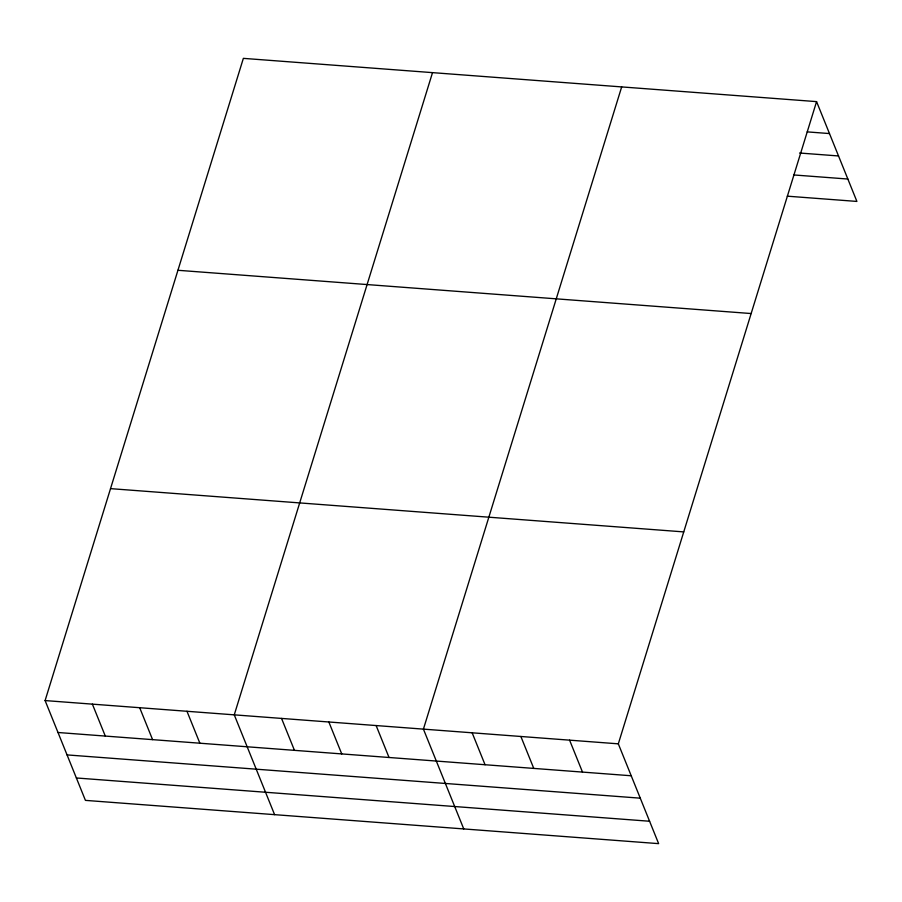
<?xml version="1.0" encoding="UTF-8"?>
<svg xmlns="http://www.w3.org/2000/svg" width="902" height="902" viewBox="0 0 902 902"><rect width="100%" height="100%" fill="white"/><g stroke="black" fill="none" stroke-linecap="round" stroke-linejoin="round"><path stroke-width="1.35" d="M816.569 101.622L618.321 743.834L658.64 843.641L85.431 800.378L45.1 700.572L243.36 58.359L816.569 101.622L856.9 201.428L787.299 196.174M432.52 72.634L234.261 714.846L274.591 814.653M621.681 86.908L423.421 729.12L463.752 828.927M807.2 131.884L829.479 133.564M799.544 153.013L838.533 155.956M793.557 174.932L847.846 179.036M177.931 270.284L751.152 313.546M110.529 488.636L683.739 531.898M45.1 700.572L618.321 743.834M57.999 732.503L631.22 775.765M67.052 754.906L640.273 798.169M76.377 777.975L649.598 821.248M569.59 740.159L582.5 772.089M520.871 736.483L533.77 768.414M472.152 732.796L485.05 764.738M376.134 725.558L389.033 757.488M328.847 721.983L341.745 753.925M281.548 718.42L294.458 750.351M186.973 711.272L199.872 743.214M139.686 707.709L152.585 739.64M92.387 704.135L105.297 736.077"/></g></svg>
